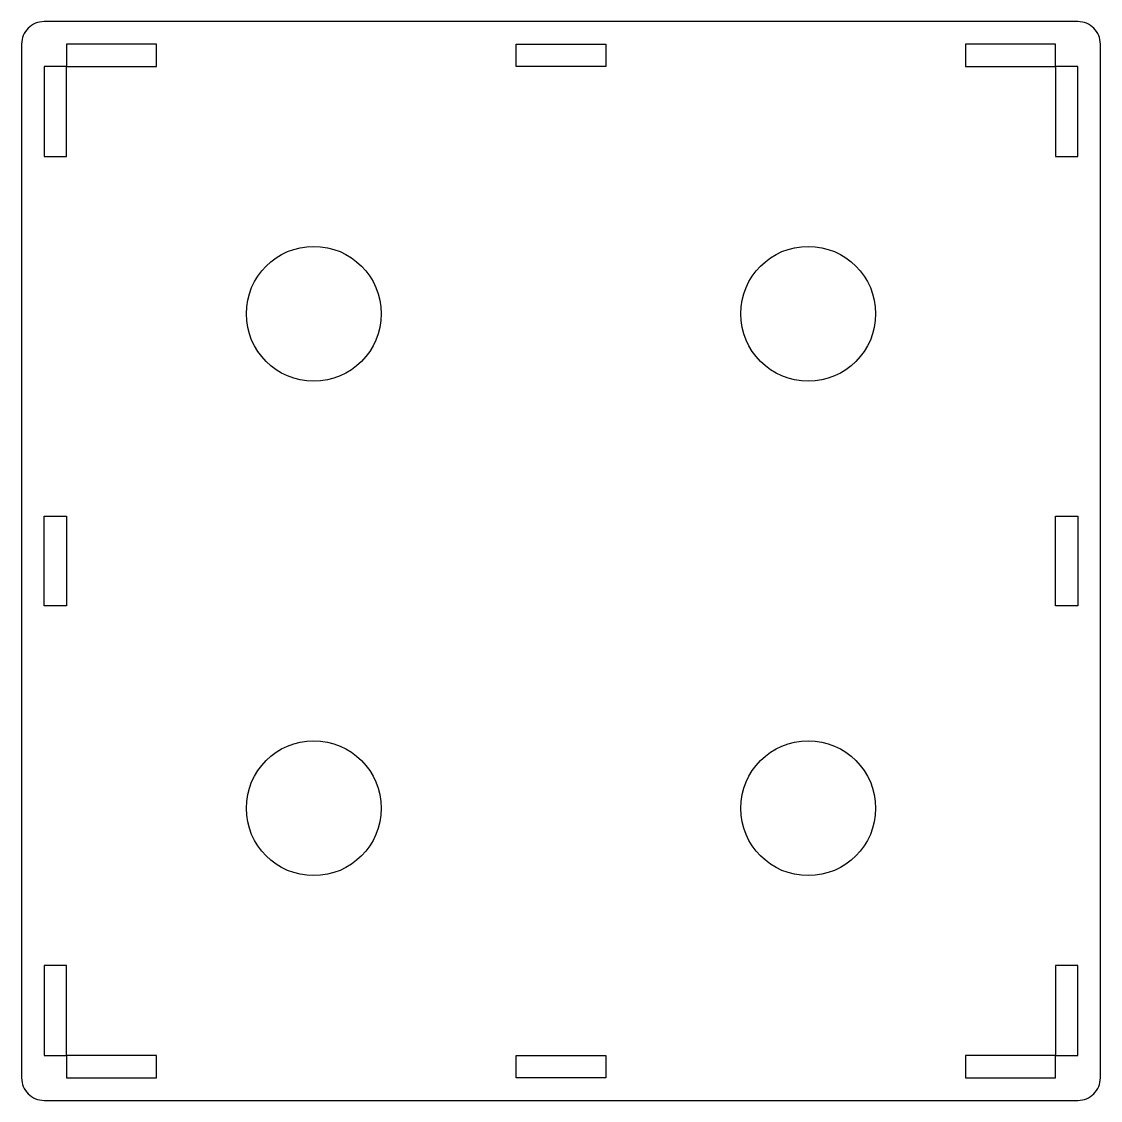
# Model space of a CAD drawing. Header units: millimetres. Extents: x -5 to 235, y -240 to 0.
import ezdxf

# ---------------------------------------------------------------- set-up
doc = ezdxf.new("R2010")
doc.units = ezdxf.units.MM

msp = doc.modelspace()

# ---------------------------------------------------------------- linework, layer by layer
msp.add_lwpolyline([(230, -240, 0.414214), (235, -235), (235, -5, 0.414214), (230, 0), (0, 0, 0.414214), (-5, -5), (-5, -235, 0.414214), (0, -240)], format="xyb", close=True)
for points in [[(25, -10), (25, -5), (5, -5), (5, -10)], [(125, -10), (105, -10), (105, -5), (125, -5)], [(225, -5), (205, -5), (205, -10), (225, -10)], [(5, -10), (0, -10), (0, -30), (5, -30)], [(225, -10), (225, -30), (230, -30), (230, -10)], [(5, -110), (5, -130), (0, -130), (0, -110)], [(230, -130), (225, -130), (225, -110), (230, -110)], [(5, -230), (5, -210), (0, -210), (0, -230)], [(230, -210), (225, -210), (225, -230), (230, -230)], [(5, -235), (25, -235), (25, -230), (5, -230)], [(105, -235), (105, -230), (125, -230), (125, -235)], [(225, -230), (205, -230), (205, -235), (225, -235)]]:
    msp.add_lwpolyline(points, close=True)
for centre in [(60, -65), (170, -65), (60, -175), (170, -175)]:
    msp.add_circle(centre, 15)

doc.saveas('drawing.dxf')
